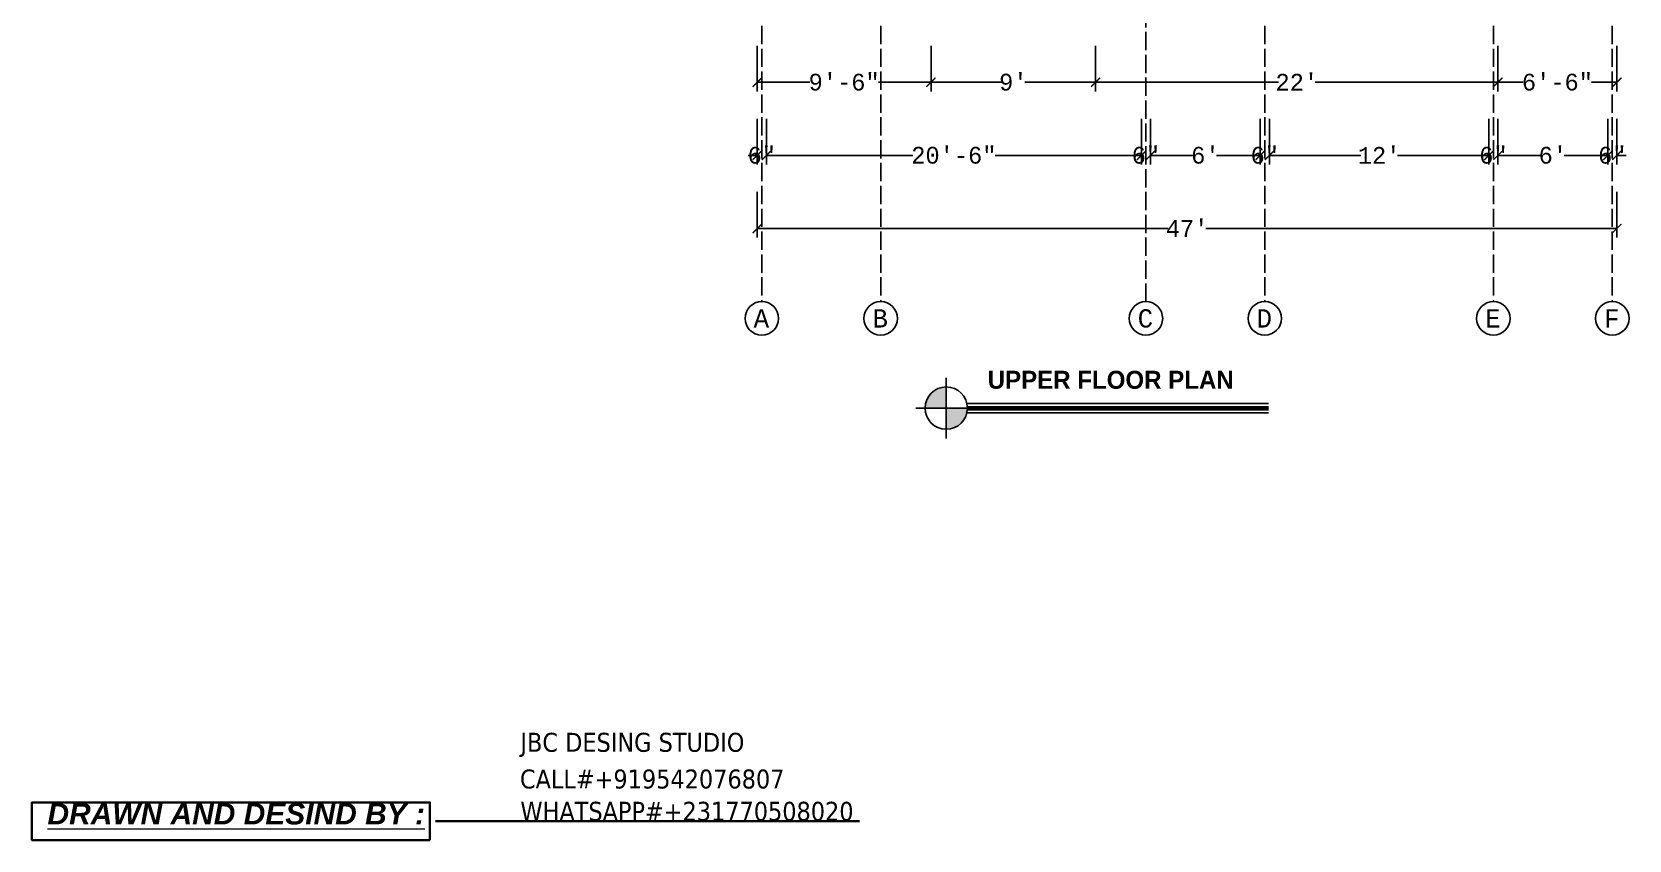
# Model space of a CAD drawing. Header units: inches. Extents: x 8351 to 42256, y 21052 to 33437.
# Drawn here: x 41001 to 42049, y 31979 to 32510 of the extents above; entities that cross this region are included whole.
import ezdxf

# ---------------------------------------------------------------- set-up
doc = ezdxf.new("R2010")
doc.units = ezdxf.units.IN
doc.header["$MEASUREMENT"] = 0
doc.linetypes.add('ACAD_ISO02W100', pattern=[15, 12, -3])
for name, color, linetype, lineweight in [('A-DIM', 7, 'Continuous', 25), ('A-TEXT', 7, 'Continuous', 25), ('A-WALL', 7, 'Continuous', 35), ('S-STRS-IDEN', 24, 'Continuous', 9)]:
    doc.layers.add(name, color=color, linetype=linetype, lineweight=lineweight)
doc.layers.add('A-G-BEAM', color=8, linetype='ACAD_ISO02W100')
doc.styles.add('Arial', font='arial.ttf', dxfattribs={"height": 9})
doc.styles.add('GENERATED_STYLE_2', font='')
doc.styles.add('PDF Tahoma', font='tahoma.ttf')
doc.styles.get("Standard").update_dxf_attribs({"font": 'consolab.ttf', "height": 11})
doc.styles.get('GENERATED_STYLE_2').set_extended_font_data('Papyrus', bold=True)

# ---------------------------------------------------------------- blocks, each defined once
blk = doc.blocks.new('_ArchTick')
at = {"color": 0, "linetype": 'ByBlock', "const_width": 0.15}
blk.add_lwpolyline([(-0.5, -0.5), (0.5, 0.5)], dxfattribs=at)

msp = doc.modelspace()

# ---------------------------------------------------------------- hatches: boundary and pattern name
at = {"lineweight": -2, "transparency": 33554544}
h = msp.add_hatch(color=7, dxfattribs=at)
h.paths.add_polyline_path([(41601.2, 32276.7, 0.414214), (41587.2, 32262.8), (41601.2, 32262.8)])
h.paths.add_polyline_path([(41615.1, 32262.8), (41601.2, 32262.8), (41601.2, 32248.9, 0.414214)])

# ---------------------------------------------------------------- linework, layer by layer
at = {"lineweight": -2}
for p, q in [((41601.2, 32242.9), (41601.2, 32282.7)), ((41615.1, 32265.8), (41812.7, 32265.8)), ((41581.2, 32262.8), (41615.1, 32262.8)), ((41615.1, 32259.8), (41812.7, 32259.8))]:
    msp.add_line(p, q, dxfattribs=at)
at = {"lineweight": 70}
msp.add_line((41615.1, 32262.8), (41812.7, 32262.8), dxfattribs=at)
at = {"lineweight": -2}
msp.add_circle((41601.2, 32262.8), 13.9, dxfattribs=at)
at = {"layer": 'A-DIM'}
for p, q in [((41477.2, 32500.7), (41477.2, 32470.7)), ((41591.2, 32500.7), (41591.2, 32470.7)), ((41591.2, 32500.7), (41591.2, 32470.7)), ((41699.2, 32500.7), (41699.2, 32470.7)), ((41699.2, 32500.7), (41699.2, 32470.7)), ((41963.2, 32500.7), (41963.2, 32470.7)), ((41963.2, 32500.7), (41963.2, 32470.7)), ((42041.2, 32500.7), (42041.2, 32470.7)), ((41477.2, 32476.7), (41511.7, 32476.7)), ((41591.2, 32476.7), (41556.7, 32476.7)), ((41591.2, 32476.7), (41637.7, 32476.7)), ((41699.2, 32476.7), (41652.7, 32476.7)), ((41699.2, 32476.7), (41819.2, 32476.7)), ((41963.2, 32476.7), (41843.2, 32476.7)), ((41963.2, 32476.7), (41979.8, 32476.7)), ((42041.2, 32476.7), (42024.6, 32476.7)), ((41477.2, 32452.7), (41477.2, 32422.7)), ((41483.2, 32452.7), (41483.2, 32422.7)), ((41483.2, 32452.7), (41483.2, 32422.7)), ((41729.2, 32452.7), (41729.2, 32422.7)), ((41729.2, 32452.7), (41729.2, 32422.7)), ((41735.2, 32452.7), (41735.2, 32422.7)), ((41735.2, 32452.7), (41735.2, 32422.7)), ((41807.2, 32452.7), (41807.2, 32422.7)), ((41807.2, 32452.7), (41807.2, 32422.7)), ((41813.2, 32452.7), (41813.2, 32422.7)), ((41813.2, 32452.7), (41813.2, 32422.7)), ((41957.2, 32452.7), (41957.2, 32422.7)), ((41957.2, 32452.7), (41957.2, 32422.7)), ((41963.2, 32452.7), (41963.2, 32422.7)), ((41963.2, 32452.7), (41963.2, 32422.7)), ((42035.2, 32452.7), (42035.2, 32422.7)), ((42035.2, 32452.7), (42035.2, 32422.7)), ((42041.2, 32452.7), (42041.2, 32422.7)), ((41477.2, 32428.7), (41471.2, 32428.7)), ((41483.2, 32428.7), (41489.2, 32428.7)), ((41483.2, 32428.7), (41579.2, 32428.7)), ((41729.2, 32428.7), (41633.2, 32428.7)), ((41729.2, 32428.7), (41723.2, 32428.7)), ((41735.2, 32428.7), (41741.2, 32428.7)), ((41735.2, 32428.7), (41763.8, 32428.7)), ((41807.2, 32428.7), (41778.6, 32428.7)), ((41807.2, 32428.7), (41801.2, 32428.7)), ((41813.2, 32428.7), (41819.2, 32428.7)), ((41813.2, 32428.7), (41873.2, 32428.7)), ((41957.2, 32428.7), (41897.2, 32428.7)), ((41957.2, 32428.7), (41951.2, 32428.7)), ((41963.2, 32428.7), (41969.2, 32428.7)), ((41963.2, 32428.7), (41991.8, 32428.7)), ((42035.2, 32428.7), (42006.6, 32428.7)), ((42035.2, 32428.7), (42029.2, 32428.7)), ((42041.2, 32428.7), (42047.2, 32428.7)), ((41477.2, 32404.7), (41477.2, 32374.7)), ((42041.2, 32404.7), (42041.2, 32374.7)), ((41477.2, 32380.7), (41746.9, 32380.7)), ((42041.2, 32380.7), (41771.5, 32380.7))]:
    msp.add_line(p, q, dxfattribs=at)
at = {"layer": 'A-G-BEAM'}
for p, q in [((41480.2, 33413.7), (41480.2, 32332.7)), ((41558.2, 33413.7), (41558.2, 32332.7)), ((41810.2, 33413.7), (41810.2, 32332.7)), ((41960.2, 33413.7), (41960.2, 32332.7)), ((42038.2, 33413.7), (42038.2, 32332.7)), ((41732.2, 33124.7), (41732.2, 32332.7))]:
    msp.add_line(p, q, dxfattribs=at)
at = {"layer": 'A-G-BEAM', "color": 7, "linetype": 'Continuous'}
for centre in [(41480.2, 32321.7), (41558.2, 32321.7), (41732.2, 32321.7), (41810.2, 32321.7), (41960.2, 32321.7), (42038.2, 32321.7)]:
    msp.add_circle(centre, 11, dxfattribs=at)
at = {"layer": 'A-WALL'}
msp.add_line((41544.2, 31991.7), (41262.4, 31991.7), dxfattribs=at)

# ---------------------------------------------------------------- block references
at = {"layer": 'A-DIM', "xscale": 6, "yscale": 6, "zscale": 6, "rotation": 180}
for p in [(41477.2, 32476.7), (41591.2, 32476.7), (41699.2, 32476.7), (41963.2, 32476.7), (41483.2, 32428.7), (41483.2, 32428.7), (41735.2, 32428.7), (41735.2, 32428.7), (41813.2, 32428.7), (41813.2, 32428.7), (41963.2, 32428.7), (41963.2, 32428.7), (42041.2, 32428.7), (41477.2, 32380.7)]:
    msp.add_blockref('_ArchTick', p, dxfattribs=at)
at = {"layer": 'A-DIM', "xscale": 6, "yscale": 6, "zscale": 6}
for p in [(41591.2, 32476.7), (41699.2, 32476.7), (41963.2, 32476.7), (42041.2, 32476.7), (41477.2, 32428.7), (41729.2, 32428.7), (41729.2, 32428.7), (41807.2, 32428.7), (41807.2, 32428.7), (41957.2, 32428.7), (41957.2, 32428.7), (42035.2, 32428.7), (42035.2, 32428.7), (42041.2, 32380.7)]:
    msp.add_blockref('_ArchTick', p, dxfattribs=at)

# ---------------------------------------------------------------- texts
at = {"layer": 'A-DIM', "char_height": 11, "attachment_point": 5}
for s, insert in [('\\A1;9\'-6"', (41534.2, 32476.7)), ("\\A1;9'", (41645.2, 32476.7)), ("\\A1;22'", (41831.2, 32476.7)), ('\\A1;6\'-6"', (42002.2, 32476.7)), ('\\A1;6"', (41480.2, 32428.7)), ('\\A1;20\'-6"', (41606.2, 32428.7)), ('\\A1;6"', (41732.2, 32428.7)), ("\\A1;6'", (41771.2, 32428.7)), ('\\A1;6"', (41810.2, 32428.7)), ("\\A1;12'", (41885.2, 32428.7)), ('\\A1;6"', (41960.2, 32428.7)), ("\\A1;6'", (41999.2, 32428.7)), ('\\A1;6"', (42038.2, 32428.7)), ("\\A1;47'", (41759.2, 32380.7))]:
    msp.add_mtext(s, dxfattribs=dict(at, insert=insert))
at = {"layer": 'A-G-BEAM', "color": 7, "char_height": 12, "attachment_point": 1}
for s, insert in [('A ', (41474.8, 32327.7)), ('B ', (41552.8, 32327.7)), ('C ', (41726.8, 32327.7)), ('D ', (41804.8, 32327.7)), ('E ', (41954.8, 32327.7)), ('F ', (42032.8, 32327.7))]:
    msp.add_mtext_dynamic_manual_height_columns(s, width=13.211, gutter_width=60, heights=[0], dxfattribs=dict(at, insert=insert))
at = {"layer": 'A-TEXT', "color": 7, "linetype": 'Continuous', "lineweight": 13, "insert": (41709.1, 32307), "char_height": 11.811, "attachment_point": 2, "style": 'GENERATED_STYLE_2'}
msp.add_mtext_dynamic_manual_height_columns('\\PUPPER FLOOR PLAN', width=437.281, gutter_width=90, heights=[0], dxfattribs=at)
at = {"layer": 'A-TEXT', "char_height": 12.46, "attachment_point": 7, "style": 'PDF Tahoma'}
for s, insert in [('JBC DESING STUDIO', (41321.8, 32033.8)), ('CALL#+919542076807', (41321.5, 32012.9)), ('WHATSAPP#+231770508020', (41321.8, 31991.7))]:
    msp.add_mtext(s, dxfattribs=dict(at, insert=insert))

# ---------------------------------------------------------------- next in the draw order: texts
at = {"layer": 'S-STRS-IDEN', "insert": (41011.5, 32003.6), "char_height": 14.061, "width": 250.904, "attachment_point": 1, "line_spacing_factor": 0.941778, "style": 'Arial', "bg_fill": 3, "box_fill_scale": 1.25, "bg_fill_color": 256, "bg_fill_true_color": 13158600, "bg_fill_transparency": 0}
msp.add_mtext('{\\fArial|b1|i1|c0|p34;\\L\\C7;DRAWN AND DESIND BY :}', dxfattribs=at)

# ---------------------------------------------------------------- next in the draw order: linework, layer by layer
at = {"layer": 'A-WALL'}
msp.add_lwpolyline([(41262.4, 31979.3), (41001.3, 31979.3), (41001.3, 32004), (41262.4, 32004)], close=True, dxfattribs=at)

doc.saveas('drawing.dxf')
